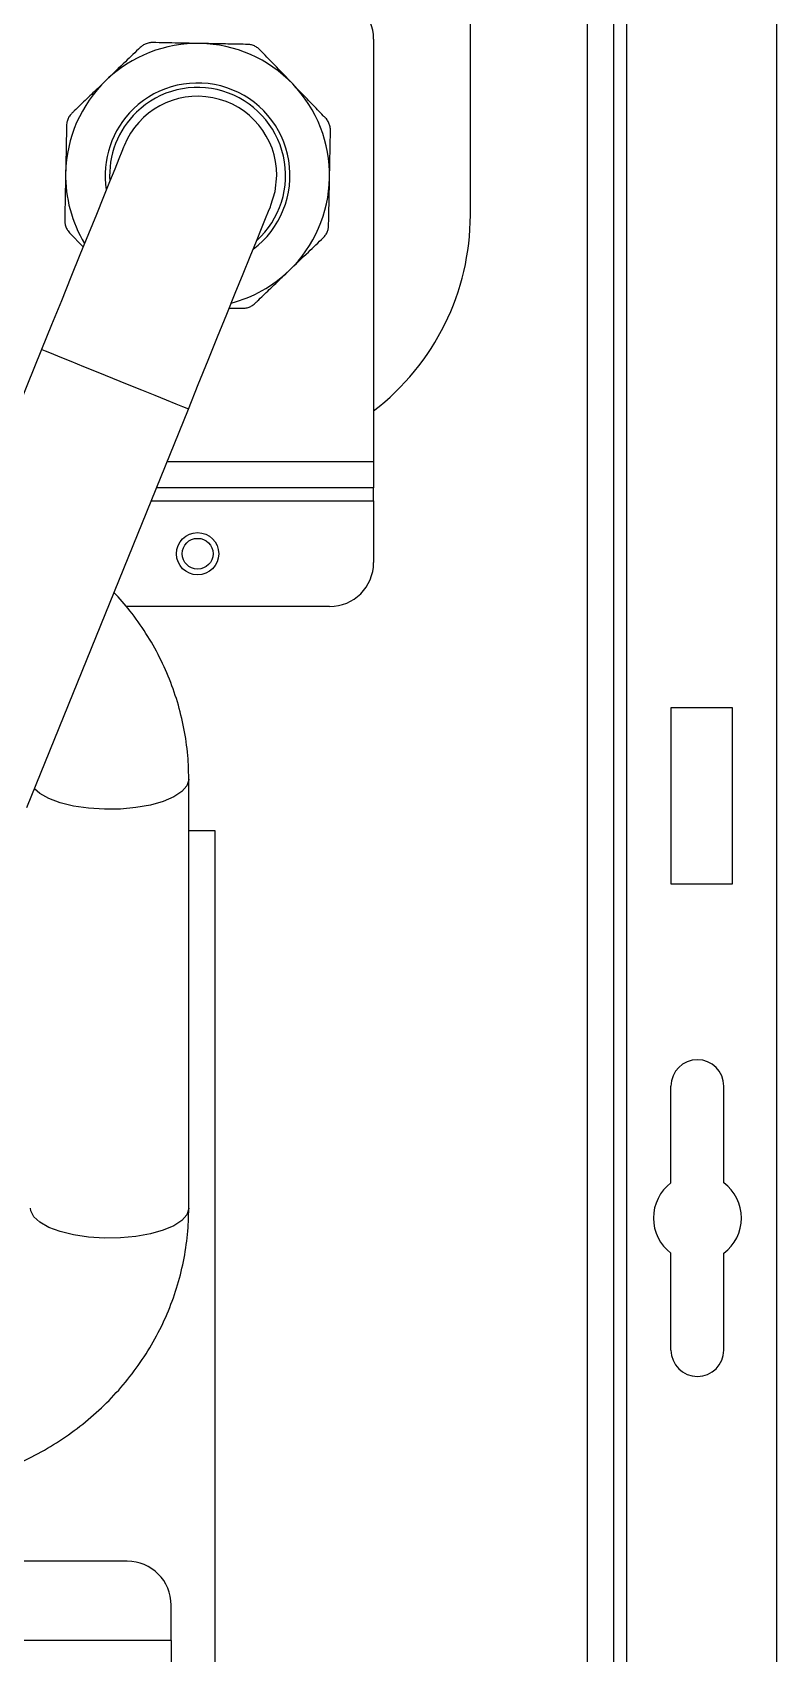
# Model space of a CAD drawing. Extents: x 150 to 4150, y 50 to 2920.
# Drawn here: x 1377.6 to 1589, y 1012.7 to 1473.3 of the extents above; entities that cross this region are included whole.
import ezdxf

# ---------------------------------------------------------------- set-up
doc = ezdxf.new("R2010")
doc.units = 0
doc.header["$LTSCALE"] = 10
doc.linetypes.add('SLD-KATı', pattern=[0])
doc.layers.get('0').update_dxf_attribs({"linetype": 'CONTINUOUS'})

msp = doc.modelspace()

# ---------------------------------------------------------------- linework, layer by layer
at = {"color": 7, "linetype": 'SLD-KATı'}
for p, q in [((1546.53, 985.34), (1546.53, 2473.92)), ((1589.03, 2473.92), (1589.03, 985.34)), ((1542.78, 985.34), (1542.78, 2470.17)), ((1502.03, 1421.42), (1502.03, 1786.8)), ((1474.53, 1471.42), (1474.53, 1351.42)), ((1388.17, 1416.38), (1392.03, 1412.37)), ((1433.53, 1394.98), (1437.25, 1394.91)), ((1380.2, 1383.2), (1334.3, 1269.95)), ((1376.01, 1253.05), (1421.91, 1366.29)), ((1474.53, 1351.42), (1474.53, 1343.92)), ((1474.53, 1343.92), (1412.84, 1343.92)), ((1474.53, 1340.17), (1474.53, 1343.92)), ((1474.53, 1340.17), (1474.53, 1322.67)), ((1462.03, 1310.17), (1404.26, 1310.17)), ((1576.53, 1281.42), (1559.03, 1281.42)), ((1559.03, 1281.42), (1559.03, 1231.42)), ((1576.53, 1231.42), (1576.53, 1281.42)), ((1422.03, 1139.24), (1422.03, 1261.1)), ((1429.53, 1246.42), (1422.03, 1246.42)), ((1429.53, 1008.92), (1429.53, 1246.42)), ((1559.03, 1231.42), (1576.53, 1231.42)), ((1559.03, 1146.42), (1559.03, 1173.92)), ((1574.03, 1146.42), (1574.03, 1173.92)), ((1559.03, 1098.92), (1559.03, 1126.42)), ((1574.03, 1098.92), (1574.03, 1126.42)), ((1404.53, 1038.92), (1241.18, 1038.92)), ((1417.03, 1016.42), (1417.03, 1026.42)), ((1417.03, 1016.42), (1417.03, 1008.92))]:
    msp.add_line(p, q, dxfattribs=at)
at = {"color": 8, "linetype": 'SLD-KATı'}
for p, q in [((1535.28, 988.92), (1535.28, 1858.2)), ((1415.88, 1351.42), (1474.53, 1351.42)), ((1411.32, 1340.17), (1474.53, 1340.17)), ((1417.03, 1016.42), (1227.3, 1016.42))]:
    msp.add_line(p, q, dxfattribs=at)
at = {"color": 7, "linetype": 'SLD-KATı', "flags": 128}
for points in [[(1403.68, 1441.12), (1403.51, 1440.7), (1403, 1439.44), (1402.15, 1437.36), (1400.99, 1434.48), (1399.52, 1430.87), (1397.77, 1426.55), (1395.77, 1421.61), (1393.54, 1416.1), (1391.11, 1410.11), (1388.53, 1403.74), (1385.82, 1397.06), (1383.03, 1390.18), (1380.2, 1383.2)], [(1445.38, 1424.22), (1446.57, 1428.14), (1447.03, 1432.67)], [(1421.91, 1366.29), (1424.74, 1373.27), (1427.52, 1380.15), (1430.23, 1386.83), (1432.82, 1393.21), (1435.24, 1399.2), (1437.47, 1404.7), (1439.48, 1409.65), (1441.23, 1413.96), (1442.69, 1417.58), (1443.86, 1420.45), (1444.7, 1422.53), (1445.21, 1423.79), (1445.38, 1424.22)]]:
    msp.add_lwpolyline(points, dxfattribs=at)
at = {"color": 8, "linetype": 'SLD-KATı', "flags": 128}
for points in [[(1420.38, 1366.91), (1418.41, 1367.71), (1415.72, 1368.8), (1412.44, 1370.13), (1408.69, 1371.65), (1404.63, 1373.3), (1400.42, 1375), (1396.24, 1376.7), (1392.25, 1378.31), (1388.63, 1379.78), (1385.51, 1381.04), (1383.03, 1382.05), (1381.29, 1382.76), (1380.36, 1383.13), (1380.2, 1383.2)], [(1421.91, 1366.29), (1421.56, 1366.43), (1420.38, 1366.91)], [(1422.03, 1261.1), (1422.03, 1260.96), (1421.5, 1259.25), (1420.06, 1257.61), (1417.79, 1256.11), (1414.77, 1254.81), (1411.13, 1253.78), (1407.01, 1253.04), (1402.59, 1252.63), (1398.04, 1252.57), (1393.55, 1252.86), (1389.3, 1253.49), (1385.48, 1254.43), (1382.23, 1255.64), (1379.69, 1257.07), (1378.18, 1258.41)], [(1422.03, 1139.24), (1422.03, 1139.1), (1421.5, 1137.38), (1420.06, 1135.74), (1417.79, 1134.24), (1414.77, 1132.95), (1411.13, 1131.91), (1407.01, 1131.18), (1402.59, 1130.77), (1398.04, 1130.71), (1393.55, 1131), (1389.3, 1131.62), (1385.48, 1132.56), (1382.23, 1133.77), (1379.69, 1135.21), (1377.96, 1136.81), (1377.11, 1138.51), (1377.03, 1139.24)]]:
    msp.add_lwpolyline(points, dxfattribs=at)
at = {"color": 7, "linetype": 'SLD-KATı'}
for radius in [6, 4.38]:
    msp.add_circle((1424.53, 1325.17), radius, dxfattribs=at)
for centre, radius, start, end in [((1462.03, 1471.42), 12.5, 0, 90), ((1424.53, 1432.67), 37.5, 88.8721, 133.8721), ((1424.53, 1432.67), 37.5, 43.8721, 88.8721), ((1424.53, 1432.67), 37.5, 133.8721, 178.8721), ((1424.53, 1432.67), 26.25, 306.9343, 133.8721), ((1424.53, 1432.67), 25, 312.0951, 133.8721), ((1424.53, 1432.67), 37.5, 358.8721, 43.8721), ((1424.53, 1432.67), 26.25, 133.8721, 188.9397), ((1424.53, 1432.67), 22.5, 0, 157.937), ((1424.53, 1432.67), 25, 133.8721, 183.7789), ((1424.53, 1432.67), 37.5, 178.8721, 211.0671), ((1424.53, 1432.67), 37.5, 313.8721, 358.8721), ((1432.03, 1421.42), 70, 307.3832, 0), ((1424.53, 1432.67), 37.5, 284.8069, 313.8721), ((1462.03, 1322.67), 12.5, 270, 0), ((1566.53, 1173.92), 7.5, 0, 180), ((1566.53, 1136.42), 12.5, 126.8699, 233.1301), ((1566.53, 1136.42), 12.5, 306.8699, 53.1301), ((1566.53, 1098.92), 7.5, 180, 0), ((1404.53, 1026.42), 12.5, 0, 90)]:
    msp.add_arc(centre, radius, start, end, dxfattribs=at)
for points, knots in [([(1411.81, 1470.43), (1411.46, 1470.41), (1410.75, 1470.38), (1409.66, 1470.03), (1408.81, 1469.54), (1408.41, 1469.17), (1408.25, 1469.03)], [0, 0, 0, 0, 0.280689, 0.562826, 0.825744, 1, 1, 1, 1]), ([(1425.27, 1470.16), (1423.19, 1470.2), (1418.51, 1470.29), (1414.2, 1470.38), (1411.81, 1470.43)], [0, 0, 0, 0, 0.444644, 1, 1, 1, 1]), ([(1438.73, 1469.9), (1437.09, 1469.93), (1433.79, 1469.99), (1429.2, 1470.08), (1426.32, 1470.14), (1425.27, 1470.16)], [0, 0, 0, 0, 0.382411, 0.774654, 1, 1, 1, 1]), ([(1442.23, 1468.36), (1441.97, 1468.6), (1441.45, 1469.09), (1440.43, 1469.6), (1439.49, 1469.85), (1438.94, 1469.88), (1438.73, 1469.9)], [0, 0, 0, 0, 0.28069, 0.562829, 0.825743, 1, 1, 1, 1]), ([(1408.25, 1469.03), (1406.86, 1467.7), (1403.77, 1464.73), (1400.4, 1461.49), (1398.54, 1459.7)], [0, 0, 0, 0, 0.44899, 1, 1, 1, 1]), ([(1451.56, 1458.66), (1449.78, 1460.52), (1446.53, 1463.89), (1443.57, 1466.98), (1442.23, 1468.36)], [0, 0, 0, 0, 0.551011, 1, 1, 1, 1]), ([(1398.54, 1459.7), (1397.9, 1459.08), (1396.04, 1457.29), (1392.97, 1454.34), (1390.41, 1451.89), (1389.06, 1450.58), (1388.84, 1450.37)], [0, 0, 0, 0, 0.191128, 0.553705, 0.926738, 1, 1, 1, 1]), ([(1460.89, 1448.95), (1460.68, 1449.17), (1459.41, 1450.5), (1456.95, 1453.05), (1454, 1456.12), (1452.18, 1458.01), (1451.56, 1458.66)], [0, 0, 0, 0, 0.073262, 0.436542, 0.808871, 1, 1, 1, 1]), ([(1387.3, 1446.87), (1387.27, 1445.23), (1387.21, 1441.92), (1387.12, 1437.33), (1387.06, 1434.46), (1387.04, 1433.41)], [0, 0, 0, 0, 0.382411, 0.774654, 1, 1, 1, 1]), ([(1388.84, 1450.37), (1388.6, 1450.11), (1388.11, 1449.59), (1387.59, 1448.57), (1387.35, 1447.62), (1387.31, 1447.08), (1387.3, 1446.87)], [0, 0, 0, 0, 0.280691, 0.562828, 0.825744, 1, 1, 1, 1]), ([(1462.29, 1445.39), (1462.27, 1445.74), (1462.25, 1446.45), (1461.89, 1447.54), (1461.4, 1448.39), (1461.04, 1448.79), (1460.89, 1448.95)], [0, 0, 0, 0, 0.280693, 0.562828, 0.825744, 1, 1, 1, 1]), ([(1462.02, 1431.93), (1462.06, 1434.01), (1462.16, 1438.68), (1462.24, 1443), (1462.29, 1445.39)], [0, 0, 0, 0, 0.444644, 1, 1, 1, 1]), ([(1387.04, 1433.41), (1387, 1431.33), (1386.9, 1426.65), (1386.82, 1422.34), (1386.77, 1419.95)], [0, 0, 0, 0, 0.444644, 1, 1, 1, 1]), ([(1461.76, 1418.47), (1461.79, 1420.1), (1461.86, 1423.41), (1461.95, 1428), (1462, 1430.88), (1462.02, 1431.93)], [0, 0, 0, 0, 0.38241, 0.774652, 1, 1, 1, 1]), ([(1386.77, 1419.95), (1386.79, 1419.59), (1386.81, 1418.88), (1387.17, 1417.79), (1387.66, 1416.95), (1388.02, 1416.54), (1388.17, 1416.38)], [0, 0, 0, 0, 0.28069, 0.562831, 0.825743, 1, 1, 1, 1]), ([(1450.52, 1405.63), (1452.38, 1407.42), (1455.75, 1410.66), (1458.84, 1413.63), (1460.22, 1414.96)], [0, 0, 0, 0, 0.55101, 1, 1, 1, 1]), ([(1460.22, 1414.96), (1460.47, 1415.22), (1460.95, 1415.75), (1461.47, 1416.77), (1461.72, 1417.71), (1461.75, 1418.25), (1461.76, 1418.47)], [0, 0, 0, 0, 0.280691, 0.56283, 0.825741, 1, 1, 1, 1]), ([(1440.82, 1396.3), (1441.04, 1396.52), (1442.36, 1397.79), (1444.91, 1400.25), (1447.98, 1403.2), (1449.88, 1405.02), (1450.52, 1405.63)], [0, 0, 0, 0, 0.0732626, 0.4365428, 0.808871, 1, 1, 1, 1]), ([(1437.25, 1394.91), (1437.61, 1394.92), (1438.32, 1394.95), (1439.41, 1395.31), (1440.25, 1395.8), (1440.65, 1396.16), (1440.82, 1396.3)], [0, 0, 0, 0, 0.280691, 0.56283, 0.825744, 1, 1, 1, 1]), ([(1422.03, 1261.1), (1422, 1262.72), (1421.92, 1266.91), (1421.11, 1273.66), (1419.45, 1281.25), (1417.02, 1288.64), (1413.85, 1295.78), (1409.96, 1302.59), (1405.64, 1308.79), (1402.33, 1312.46), (1400.78, 1314.18)], [0, 0, 0, 0, 0.083361, 0.216429, 0.349496, 0.482609, 0.615844, 0.749265, 0.882924, 1, 1, 1, 1]), ([(1364.53, 1063.3), (1365.06, 1063.45), (1368.22, 1064.35), (1373.77, 1066.71), (1381.07, 1070.37), (1387.94, 1074.75), (1394.32, 1079.72), (1400.17, 1085.25), (1405.41, 1091.3), (1410.01, 1097.79), (1413.91, 1104.67), (1417.09, 1111.86), (1419.51, 1119.31), (1421.16, 1126.93), (1421.93, 1133.6), (1422, 1137.71), (1422.03, 1139.24)], [0, 0, 0, 0, 0.015873, 0.094796, 0.173665, 0.252453, 0.331131, 0.409673, 0.488055, 0.566258, 0.644271, 0.72209, 0.799725, 0.877193, 0.954522, 1, 1, 1, 1])]:
    msp.add_open_spline(points, degree=3, knots=knots, dxfattribs=at)

doc.saveas('drawing.dxf')
